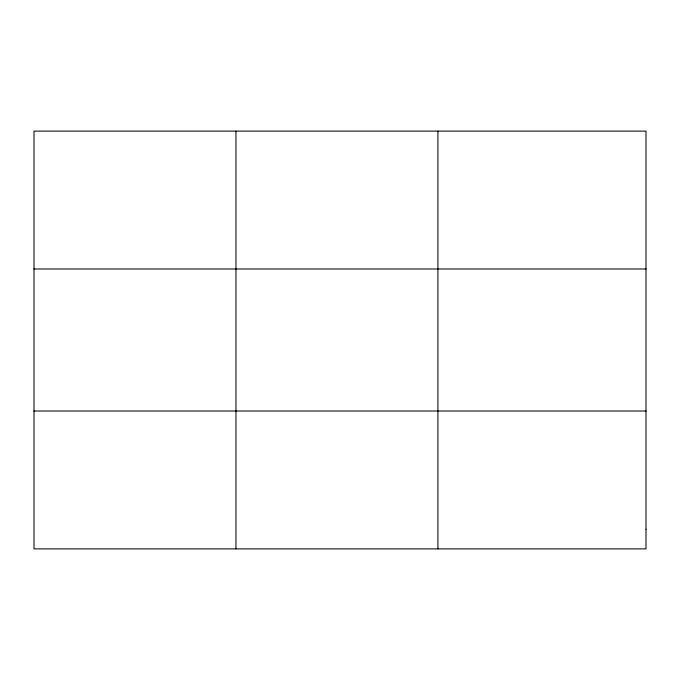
<?xml version="1.0" encoding="UTF-8"?>
<svg xmlns="http://www.w3.org/2000/svg" width="680" height="680" viewBox="0 0 680 680"><rect width="100%" height="100%" fill="white"/><g stroke="black" fill="none" stroke-linecap="round" stroke-linejoin="round"><path stroke-width="1.02" d="M235.96 548.887L235.96 131.112M437.92 548.887L437.92 131.112M34 268.982L646 268.982M34 411.017L646 411.017M646 529.193L646 548.887L34 548.887L34 131.112L646 131.112L646 529.193"/></g></svg>
